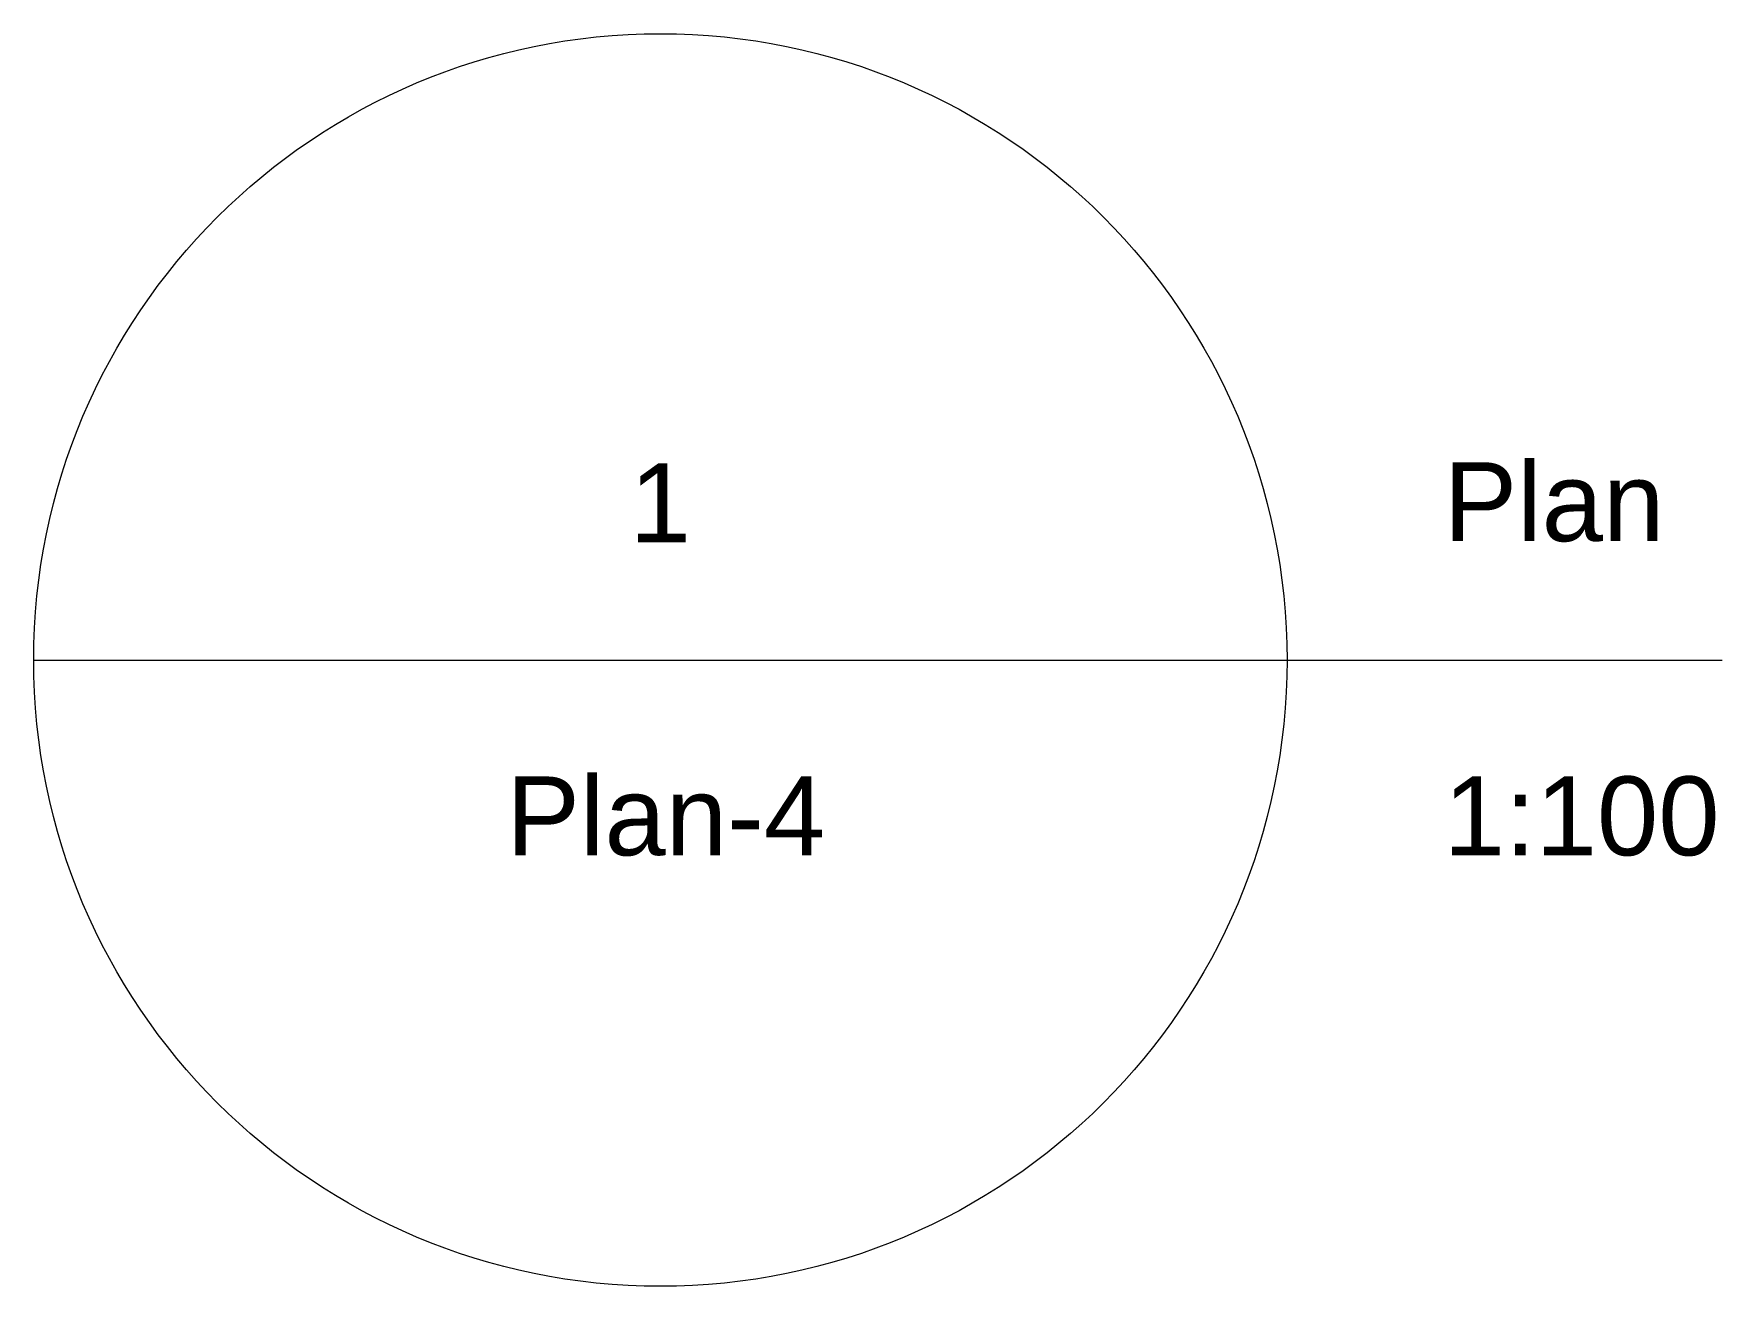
# Paper-space layout 'Plan-4 [Sheet]' of a CAD drawing. Header units: metres. Extents: x 0.3157 to 0.337, y -37.6426 to -37.6267.
import ezdxf

# ---------------------------------------------------------------- set-up
doc = ezdxf.new("R2010")
doc.units = ezdxf.units.M
doc.header["$MEASUREMENT"] = 0
doc.layers.add('01_A_AccesTren_t', color=30, linetype='Continuous', lineweight=0)
doc.styles.add('Style-Arial', font='arial.ttf')

# ---------------------------------------------------------------- blocks, each defined once
blk = doc.blocks.new('DrawingTitleBubble_16')
at = {"layer": '01_A_AccesTren_t'}
blk.add_line((-0.008006, 0), (0.007869, 0), dxfattribs=at)
blk.add_circle((-0.000069, 0), 0.007938, dxfattribs=at)
at = {"layer": '01_A_AccesTren_t', "color": 7, "char_height": 0.001524, "style": 'Style-Arial'}
for s, insert, attachment_point in [('\\H0.656168x;1', (-0.000069, 0.001492), 8), ('\\H0.656168x;Plan-4', (0, -0.001476), 2)]:
    blk.add_mtext(s, dxfattribs=dict(at, insert=insert, attachment_point=attachment_point))
blk = doc.blocks.new('TitleText_16')
at = {"layer": '01_A_AccesTren_t', "color": 7, "insert": (0, 0.001492), "char_height": 0.001524, "attachment_point": 7, "style": 'Style-Arial'}
blk.add_mtext('\\H0.656168x;Plan', dxfattribs=at)
at = {"layer": '01_A_AccesTren_t', "insert": (0, -0.001476), "char_height": 0.001524, "attachment_point": 1, "style": 'Style-Arial'}
blk.add_mtext('\\H0.656168x;1:100', dxfattribs=at)
blk = doc.blocks.new('*U237')
at = {"layer": '01_A_AccesTren_t'}
blk.add_line((0, 0), (0.013382, 0), dxfattribs=at)
blk.add_blockref('DrawingTitleBubble_16', (0, 0), dxfattribs=at)
at = {"layer": '01_A_AccesTren_t', "color": 7}
blk.add_blockref('TitleText_16', (0.009853, 0), dxfattribs=at)

psp = doc.layouts.new('Plan-4 [Sheet]')

# ---------------------------------------------------------------- block references
at = {"layer": '01_A_AccesTren_t'}
psp.add_blockref('*U237', (0.323663, -37.634634), dxfattribs=at)

doc.saveas('drawing.dxf')
